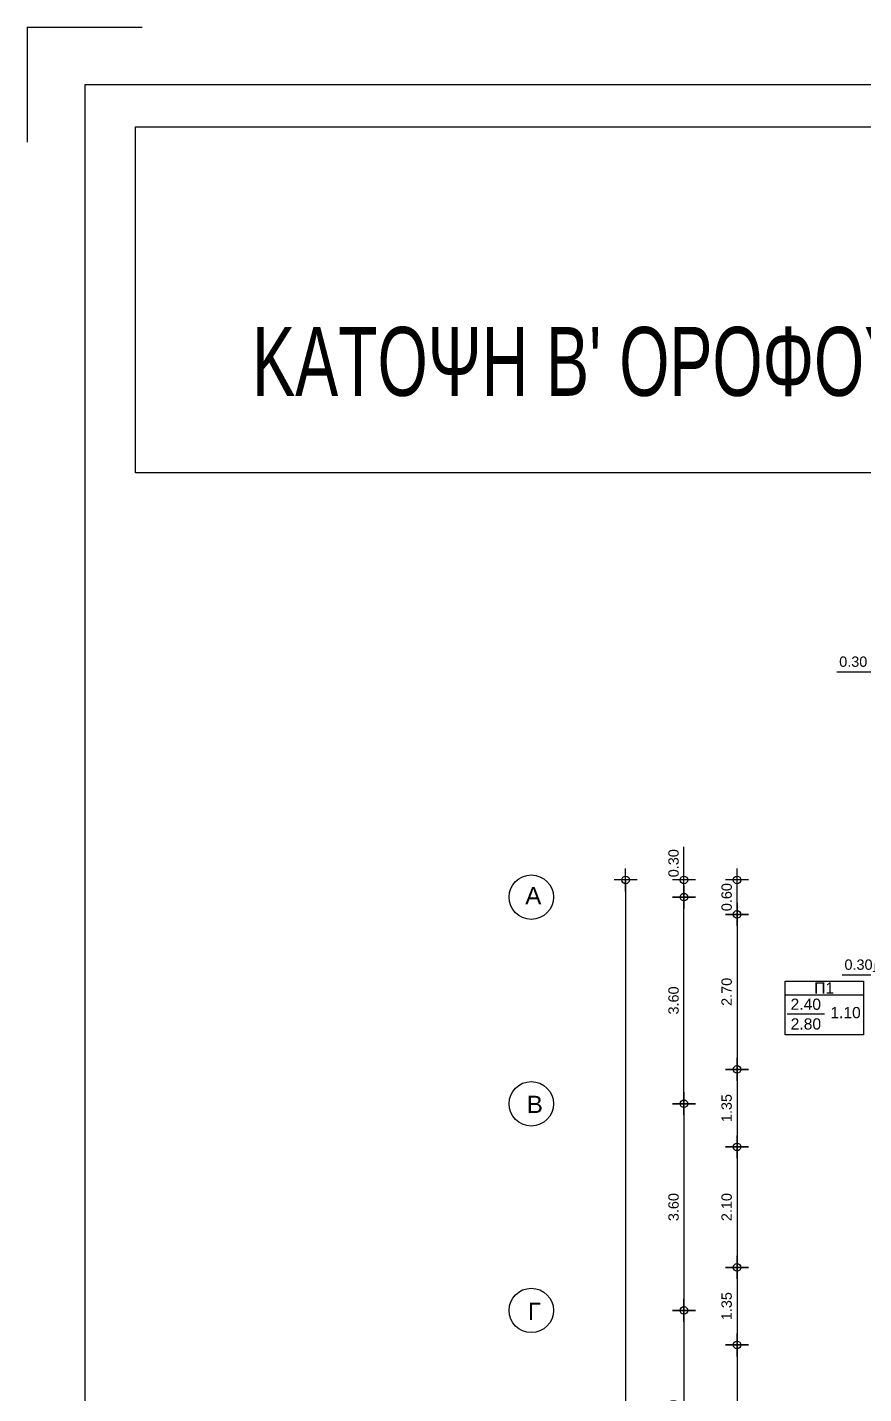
# Model space of a CAD drawing. Header units: metres. Extents: x -11 to 85, y -301 to 135.
# Drawn here: x 0 to 14.57, y -37.44 to -13.64 of the extents above; entities that cross this region are included whole.
import ezdxf

# ---------------------------------------------------------------- set-up
doc = ezdxf.new("R2010")
doc.units = ezdxf.units.M
doc.header["$LTSCALE"] = 0.036
doc.header["$PDMODE"] = 2
for name, color, linetype in [('arxitek borofos', 252, 'Continuous'), ('BORDER', 5, 'Continuous'), ('DIMBLK', 252, 'Continuous'), ('LAYER-ON', 4, 'Continuous'), ('MARKS', 2, 'Continuous'), ('NOTES', 3, 'Continuous')]:
    doc.layers.add(name, color=color, linetype=linetype)
doc.styles.add('COMU-N', font='arial.ttf')
doc.styles.add('outu-c', font='ugoutl-s.shx', dxfattribs={"width": 0.7})
doc.styles.get("Standard").update_dxf_attribs({"font": 'arial.ttf'})
doc.dimstyles.new('CADWDOT', dxfattribs={"dimscale": 0.1, "dimtxt": 1.8, "dimasz": 0.08, "dimexe": 2, "dimexo": 0, "dimgap": 0.09, "dimtad": 0, "dimrnd": 0.001, "dimzin": 0, "dimdsep": 46, "dimtxsty": 'Standard', "dimblk1": 'ARTDIM', "dimblk2": 'ARTDIM', "dimsah": 1, "dimcen": 0.09, "dimdle": 0.05, "dimse1": 1, "dimse2": 1, "dimadec": 0, "dimazin": 0, "dimtfac": 1, "dimtmove": 0, "dimatfit": 3, "dimldrblk": 'ARTDIM', "dimfxl": 2, "dimtvp": 0.9999, "dimtolj": 1, "dimtzin": 0, "dimarcsym": 0})

# ---------------------------------------------------------------- blocks, each defined once
blk = doc.blocks.new('art103')
at = {"layer": 'BORDER'}
for p, q in [((20.75, 14.6), (0.25, 14.6)), ((0.25, 14.6), (0.25, 0.25))]:
    blk.add_line(p, q, dxfattribs=at)
at = {"layer": 'MARKS'}
for q in [(0, 14.35), (0.5, 14.85)]:
    blk.add_line((0, 14.85), q, dxfattribs=at)
blk = doc.blocks.new('ARTDIM')
at = {"layer": 'DIMBLK'}
for p, q in [((-24.9975, 0), (24.9975, 0)), ((0, -24.9975), (0, 24.9975))]:
    blk.add_line(p, q, dxfattribs=at)
blk.add_circle((0, 0), 8.25, dxfattribs=at)
blk = doc.blocks.new('*D765')
at = {"layer": 'arxitek borofos', "color": 0, "lineweight": -2}
for p, q in [((14.774, -24.872), (14.106, -24.872)), ((15.066, -24.872), (14.782, -24.872))]:
    blk.add_line(p, q, dxfattribs=at)
at = {"layer": 'Defpoints', "color": 0, "transparency": 16777216}
for p in [(14.774, -24.872), (15.074, -24.872), (14.774, -27.002)]:
    blk.add_point(p, dxfattribs=at)
at = {"layer": 'arxitek borofos', "color": 0, "lineweight": -2, "xscale": 0.008, "yscale": 0.008, "zscale": 0.008, "rotation": 180}
blk.add_blockref('ARTDIM', (14.774, -24.872), dxfattribs=at)
at = {"layer": 'arxitek borofos', "color": 0, "lineweight": -2, "xscale": 0.008, "yscale": 0.008, "zscale": 0.008}
blk.add_blockref('ARTDIM', (15.074, -24.872), dxfattribs=at)
at = {"layer": 'arxitek borofos', "color": 0, "insert": (14.39, -24.692), "char_height": 0.18, "attachment_point": 5}
blk.add_mtext('\\A1;0.30', dxfattribs=at)
blk = doc.blocks.new('*D782')
at = {"layer": 'arxitek borofos', "color": 0, "lineweight": -2}
blk.add_line((10.423, -28.501), (10.423, -57.885), dxfattribs=at)
at = {"layer": 'Defpoints', "color": 0, "transparency": 16777216}
for p in [(13.537, -28.493), (10.423, -57.893), (13.537, -57.893)]:
    blk.add_point(p, dxfattribs=at)
at = {"layer": 'arxitek borofos', "color": 0, "lineweight": -2, "xscale": 0.008, "yscale": 0.008, "zscale": 0.008}
for p, rotation in [((10.423, -28.493), 90), ((10.423, -57.893), 270)]:
    blk.add_blockref('ARTDIM', p, dxfattribs=dict(at, rotation=rotation))
at = {"layer": 'arxitek borofos', "color": 0, "insert": (10.243, -43.193), "char_height": 0.18, "attachment_point": 5, "rotation": 90}
blk.add_mtext('\\A1;29.40', dxfattribs=at)
blk = doc.blocks.new('*D783')
at = {"layer": 'arxitek borofos', "color": 0, "lineweight": -2}
blk.add_line((11.44, -32.385), (11.44, -28.801), dxfattribs=at)
at = {"layer": 'Defpoints', "color": 0, "transparency": 16777216}
for p in [(7.93, -28.793), (11.44, -28.793), (7.93, -32.393)]:
    blk.add_point(p, dxfattribs=at)
at = {"layer": 'arxitek borofos', "color": 0, "lineweight": -2, "xscale": 0.008, "yscale": 0.008, "zscale": 0.008}
for p, rotation in [((11.44, -28.793), 90), ((11.44, -32.393), 270)]:
    blk.add_blockref('ARTDIM', p, dxfattribs=dict(at, rotation=rotation))
at = {"layer": 'arxitek borofos', "color": 0, "insert": (11.26, -30.593), "char_height": 0.18, "attachment_point": 5, "rotation": 90}
blk.add_mtext('\\A1;3.60', dxfattribs=at)
blk = doc.blocks.new('*D784')
at = {"layer": 'arxitek borofos', "color": 0, "lineweight": -2}
for p, q in [((11.44, -28.493), (11.44, -27.918)), ((11.44, -28.785), (11.44, -28.501))]:
    blk.add_line(p, q, dxfattribs=at)
at = {"layer": 'Defpoints', "color": 0, "transparency": 16777216}
for p in [(11.44, -28.493), (13.537, -28.493), (13.537, -28.793)]:
    blk.add_point(p, dxfattribs=at)
at = {"layer": 'arxitek borofos', "color": 0, "lineweight": -2, "xscale": 0.008, "yscale": 0.008, "zscale": 0.008}
for p, rotation in [((11.44, -28.493), 90), ((11.44, -28.793), 270)]:
    blk.add_blockref('ARTDIM', p, dxfattribs=dict(at, rotation=rotation))
at = {"layer": 'arxitek borofos', "color": 0, "insert": (11.26, -28.202), "char_height": 0.18, "attachment_point": 5, "rotation": 90}
blk.add_mtext('\\A1;0.30', dxfattribs=at)
blk = doc.blocks.new('*D785')
at = {"layer": 'arxitek borofos', "color": 0, "lineweight": -2}
blk.add_line((11.44, -32.401), (11.44, -35.985), dxfattribs=at)
at = {"layer": 'Defpoints', "color": 0, "transparency": 16777216}
for p in [(7.93, -32.393), (7.93, -35.993), (11.44, -35.993)]:
    blk.add_point(p, dxfattribs=at)
at = {"layer": 'arxitek borofos', "color": 0, "lineweight": -2, "xscale": 0.008, "yscale": 0.008, "zscale": 0.008}
for p, rotation in [((11.44, -32.393), 90), ((11.44, -35.993), 270)]:
    blk.add_blockref('ARTDIM', p, dxfattribs=dict(at, rotation=rotation))
at = {"layer": 'arxitek borofos', "color": 0, "insert": (11.26, -34.193), "char_height": 0.18, "attachment_point": 5, "rotation": 90}
blk.add_mtext('\\A1;3.60', dxfattribs=at)
blk = doc.blocks.new('*D786')
at = {"layer": 'arxitek borofos', "color": 0, "lineweight": -2}
blk.add_line((11.44, -36.001), (11.44, -39.585), dxfattribs=at)
at = {"layer": 'Defpoints', "color": 0, "transparency": 16777216}
for p in [(7.93, -35.993), (7.93, -39.593), (11.44, -39.593)]:
    blk.add_point(p, dxfattribs=at)
at = {"layer": 'arxitek borofos', "color": 0, "lineweight": -2, "xscale": 0.008, "yscale": 0.008, "zscale": 0.008}
for p, rotation in [((11.44, -35.993), 90), ((11.44, -39.593), 270)]:
    blk.add_blockref('ARTDIM', p, dxfattribs=dict(at, rotation=rotation))
at = {"layer": 'arxitek borofos', "color": 0, "insert": (11.26, -37.793), "char_height": 0.18, "attachment_point": 5, "rotation": 90}
blk.add_mtext('\\A1;3.60', dxfattribs=at)
blk = doc.blocks.new('*D793')
at = {"layer": 'arxitek borofos', "color": 0, "lineweight": -2}
blk.add_line((12.365, -29.085), (12.365, -28.501), dxfattribs=at)
at = {"layer": 'Defpoints', "color": 0, "transparency": 16777216}
for p in [(12.365, -28.493), (13.828, -28.493), (13.828, -29.093)]:
    blk.add_point(p, dxfattribs=at)
at = {"layer": 'arxitek borofos', "color": 0, "lineweight": -2, "xscale": 0.008, "yscale": 0.008, "zscale": 0.008}
for p, rotation in [((12.365, -28.493), 90), ((12.365, -29.093), 270)]:
    blk.add_blockref('ARTDIM', p, dxfattribs=dict(at, rotation=rotation))
at = {"layer": 'arxitek borofos', "color": 0, "insert": (12.185, -28.793), "char_height": 0.18, "attachment_point": 5, "rotation": 90}
blk.add_mtext('\\A1;0.60', dxfattribs=at)
blk = doc.blocks.new('*D794')
at = {"layer": 'arxitek borofos', "color": 0, "lineweight": -2}
blk.add_line((12.365, -29.101), (12.365, -31.785), dxfattribs=at)
at = {"layer": 'Defpoints', "color": 0, "transparency": 16777216}
for p in [(13.828, -29.093), (12.365, -31.793), (13.828, -31.793)]:
    blk.add_point(p, dxfattribs=at)
at = {"layer": 'arxitek borofos', "color": 0, "lineweight": -2, "xscale": 0.008, "yscale": 0.008, "zscale": 0.008}
for p, rotation in [((12.365, -29.093), 90), ((12.365, -31.793), 270)]:
    blk.add_blockref('ARTDIM', p, dxfattribs=dict(at, rotation=rotation))
at = {"layer": 'arxitek borofos', "color": 0, "insert": (12.185, -30.443), "char_height": 0.18, "attachment_point": 5, "rotation": 90}
blk.add_mtext('\\A1;2.70', dxfattribs=at)
blk = doc.blocks.new('*D795')
at = {"layer": 'arxitek borofos', "color": 0, "lineweight": -2}
blk.add_line((12.365, -31.801), (12.365, -33.135), dxfattribs=at)
at = {"layer": 'Defpoints', "color": 0, "transparency": 16777216}
for p in [(13.828, -31.793), (12.365, -33.143), (13.828, -33.143)]:
    blk.add_point(p, dxfattribs=at)
at = {"layer": 'arxitek borofos', "color": 0, "lineweight": -2, "xscale": 0.008, "yscale": 0.008, "zscale": 0.008}
for p, rotation in [((12.365, -31.793), 90), ((12.365, -33.143), 270)]:
    blk.add_blockref('ARTDIM', p, dxfattribs=dict(at, rotation=rotation))
at = {"layer": 'arxitek borofos', "color": 0, "insert": (12.185, -32.468), "char_height": 0.18, "attachment_point": 5, "rotation": 90}
blk.add_mtext('\\A1;1.35', dxfattribs=at)
blk = doc.blocks.new('*D796')
at = {"layer": 'arxitek borofos', "color": 0, "lineweight": -2}
blk.add_line((12.365, -33.151), (12.365, -35.235), dxfattribs=at)
at = {"layer": 'Defpoints', "color": 0, "transparency": 16777216}
for p in [(13.828, -33.143), (12.365, -35.243), (13.828, -35.243)]:
    blk.add_point(p, dxfattribs=at)
at = {"layer": 'arxitek borofos', "color": 0, "lineweight": -2, "xscale": 0.008, "yscale": 0.008, "zscale": 0.008}
for p, rotation in [((12.365, -33.143), 90), ((12.365, -35.243), 270)]:
    blk.add_blockref('ARTDIM', p, dxfattribs=dict(at, rotation=rotation))
at = {"layer": 'arxitek borofos', "color": 0, "insert": (12.185, -34.193), "char_height": 0.18, "attachment_point": 5, "rotation": 90}
blk.add_mtext('\\A1;2.10', dxfattribs=at)
blk = doc.blocks.new('*D797')
at = {"layer": 'arxitek borofos', "color": 0, "lineweight": -2}
blk.add_line((12.365, -35.251), (12.365, -36.585), dxfattribs=at)
at = {"layer": 'Defpoints', "color": 0, "transparency": 16777216}
for p in [(13.828, -35.243), (12.365, -36.593), (13.828, -36.593)]:
    blk.add_point(p, dxfattribs=at)
at = {"layer": 'arxitek borofos', "color": 0, "lineweight": -2, "xscale": 0.008, "yscale": 0.008, "zscale": 0.008}
for p, rotation in [((12.365, -35.243), 90), ((12.365, -36.593), 270)]:
    blk.add_blockref('ARTDIM', p, dxfattribs=dict(at, rotation=rotation))
at = {"layer": 'arxitek borofos', "color": 0, "insert": (12.185, -35.918), "char_height": 0.18, "attachment_point": 5, "rotation": 90}
blk.add_mtext('\\A1;1.35', dxfattribs=at)
blk = doc.blocks.new('*D798')
at = {"layer": 'arxitek borofos', "color": 0, "lineweight": -2}
blk.add_line((12.365, -36.601), (12.365, -39.435), dxfattribs=at)
at = {"layer": 'Defpoints', "color": 0, "transparency": 16777216}
for p in [(13.828, -36.593), (12.365, -39.443), (13.828, -39.443)]:
    blk.add_point(p, dxfattribs=at)
at = {"layer": 'arxitek borofos', "color": 0, "lineweight": -2, "xscale": 0.008, "yscale": 0.008, "zscale": 0.008}
for p, rotation in [((12.365, -36.593), 90), ((12.365, -39.443), 270)]:
    blk.add_blockref('ARTDIM', p, dxfattribs=dict(at, rotation=rotation))
at = {"layer": 'arxitek borofos', "color": 0, "insert": (12.185, -38.018), "char_height": 0.18, "attachment_point": 5, "rotation": 90}
blk.add_mtext('\\A1;2.85', dxfattribs=at)
blk = doc.blocks.new('*D865')
at = {"layer": 'arxitek borofos', "color": 0, "lineweight": -2}
for p, q in [((14.774, -30.15), (14.199, -30.15)), ((15.066, -30.15), (14.782, -30.15))]:
    blk.add_line(p, q, dxfattribs=at)
at = {"layer": 'Defpoints', "color": 0, "transparency": 16777216}
for p in [(14.774, -29.423), (15.074, -29.423), (14.774, -30.15)]:
    blk.add_point(p, dxfattribs=at)
at = {"layer": 'arxitek borofos', "color": 0, "lineweight": -2, "xscale": 0.008, "yscale": 0.008, "zscale": 0.008, "rotation": 180}
blk.add_blockref('ARTDIM', (14.774, -30.15), dxfattribs=at)
at = {"layer": 'arxitek borofos', "color": 0, "lineweight": -2, "xscale": 0.008, "yscale": 0.008, "zscale": 0.008}
blk.add_blockref('ARTDIM', (15.074, -30.15), dxfattribs=at)
at = {"layer": 'arxitek borofos', "color": 0, "insert": (14.482, -29.97), "char_height": 0.18, "attachment_point": 5}
blk.add_mtext('\\A1;0.30', dxfattribs=at)

msp = doc.modelspace()

# ---------------------------------------------------------------- linework, layer by layer
at = {"layer": 'arxitek borofos'}
for p, q in [((13.202, -31.193), (13.202, -30.255)), ((13.202, -30.255), (14.57, -30.255)), ((14.57, -30.255), (14.57, -31.193)), ((14.57, -30.501), (13.202, -30.501)), ((13.241, -30.826), (13.887, -30.826)), ((14.57, -31.193), (13.202, -31.193))]:
    msp.add_line(p, q, dxfattribs=at)
for centre in [(8.78, -28.793), (8.78, -32.393), (8.78, -35.993)]:
    msp.add_circle(centre, 0.387, dxfattribs=at)
at = {"layer": 'NOTES', "color": 2}
msp.add_lwpolyline([(1.887, -15.376), (18.123, -15.376), (18.123, -21.403), (1.887, -21.403)], close=True, dxfattribs=at)

# ---------------------------------------------------------------- block references
at = {"layer": 'LAYER-ON', "xscale": 4, "yscale": 4, "zscale": 4}
msp.add_blockref('art103', (0, -73.04), dxfattribs=at)

# ---------------------------------------------------------------- texts
at = {"layer": 'arxitek borofos', "style": 'COMU-N'}
for s, height, p in [('Α', 0.3, (8.676, -28.917)), ('Π1', 0.195, (13.71, -30.474)), ('2.40', 0.195, (13.298, -30.756)), ('1.10', 0.195, (13.991, -30.902)), ('2.80', 0.195, (13.3, -31.099)), ('Β', 0.3, (8.703, -32.553)), ('Γ', 0.3, (8.721, -36.16))]:
    msp.add_text(s, height=height, dxfattribs=at).set_placement(p)
at = {"layer": 'NOTES', "color": 2, "style": 'outu-c', "width": 0.7}
msp.add_text("ΚΑΤΟΨΗ B' ΟΡΟΦΟΥ", height=1.2, dxfattribs=at).set_placement((3.918, -20.06))

# ---------------------------------------------------------------- dimensions: what is measured, and where the dimension line sits
at = {"layer": 'arxitek borofos'}
dim = msp.add_linear_dim(base=(14.774, -24.872), p1=(15.074, -24.872), p2=(14.774, -27.002), dimstyle='CADWDOT', dxfattribs=at)
dim.commit()
dim.dimension.update_dxf_attribs({"geometry": '*D765', "text_midpoint": (14.39, -24.872), "dimtype": 160})
for base, p1, p2, picture, middle in [((11.44, -28.493), (13.537, -28.793), (13.537, -28.493), '*D784', (11.26, -28.202)), ((10.423, -57.893), (13.537, -28.493), (13.537, -57.893), '*D782', (10.243, -43.193)), ((12.365, -28.493), (13.828, -29.093), (13.828, -28.493), '*D793', (12.185, -28.793)), ((11.44, -28.793), (7.93, -32.393), (7.93, -28.793), '*D783', (11.26, -30.593)), ((12.365, -31.793), (13.828, -29.093), (13.828, -31.793), '*D794', (12.185, -30.443)), ((12.365, -33.143), (13.828, -31.793), (13.828, -33.143), '*D795', (12.185, -32.468)), ((11.44, -35.993), (7.93, -32.393), (7.93, -35.993), '*D785', (11.26, -34.193)), ((12.365, -35.243), (13.828, -33.143), (13.828, -35.243), '*D796', (12.185, -34.193)), ((12.365, -36.593), (13.828, -35.243), (13.828, -36.593), '*D797', (12.185, -35.918)), ((11.44, -39.593), (7.93, -35.993), (7.93, -39.593), '*D786', (11.26, -37.793)), ((12.365, -39.443), (13.828, -36.593), (13.828, -39.443), '*D798', (12.185, -38.018))]:
    dim = msp.add_linear_dim(base=base, p1=p1, p2=p2, angle=90, dimstyle='CADWDOT', dxfattribs=at)
    dim.commit()
    dim.dimension.update_dxf_attribs({"geometry": picture, "text_midpoint": middle})
dim = msp.add_linear_dim(base=(14.774, -30.15), p1=(15.074, -29.423), p2=(14.774, -29.423), dimstyle='CADWDOT', dxfattribs=at)
dim.commit()
dim.dimension.update_dxf_attribs({"geometry": '*D865', "text_midpoint": (14.482, -29.97)})

doc.saveas('drawing.dxf')
